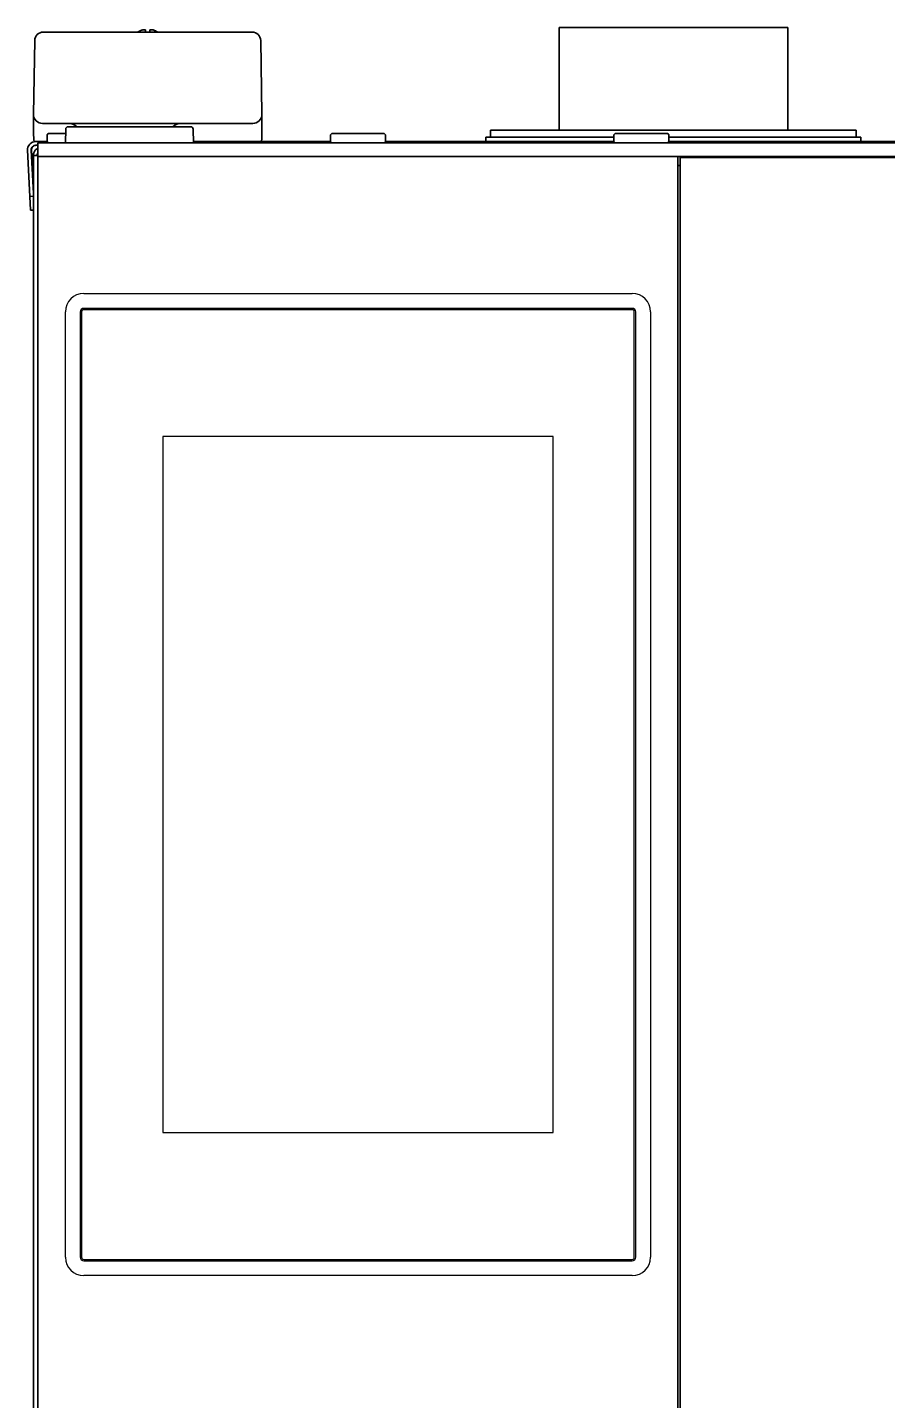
# Model space of a CAD drawing. Extents: x 6336 to 10269, y -393 to 2899.
# Drawn here: x 8426.8 to 8614.9, y 1507.9 to 1808.5 of the extents above; entities that cross this region are included whole.
import ezdxf

# ---------------------------------------------------------------- set-up
doc = ezdxf.new("R2010")
doc.units = 0
doc.header["$LTSCALE"] = 5
doc.layers.add('1', color=7, linetype='CONTINUOUS', true_color=0xffffff)
doc.layers.add('GEOM', color=7, linetype='CONTINUOUS')

msp = doc.modelspace()

# ---------------------------------------------------------------- linework, layer by layer
at = {"layer": '1', "color": 7, "linetype": 'Continuous', "lineweight": 35}
for p, q in [((8430.25, 1807.53), (8435.35, 1807.53)), ((8435.35, 1807.53), (8470.79, 1807.53)), ((8470.79, 1807.53), (8475.89, 1807.53)), ((8568.07, 1808.53), (8543.07, 1808.53)), ((8543.07, 1808.53), (8543.07, 1786.03)), ((8593.07, 1808.53), (8568.07, 1808.53)), ((8593.07, 1786.03), (8593.07, 1808.53)), ((8428.07, 1789.53), (8428.35, 1805.66)), ((8477.79, 1805.66), (8478.07, 1789.53)), ((8428.07, 1789.52), (8428.07, 1789.53)), ((8428.08, 1789.46), (8428.07, 1789.53)), ((8428.07, 1789.49), (8428.07, 1785.53)), ((8428.08, 1789.38), (8428.07, 1789.46)), ((8428.08, 1785.39), (8428.08, 1789.38)), ((8478.07, 1789.53), (8478.07, 1789.52)), ((8478.07, 1789.53), (8478.07, 1789.46)), ((8478.07, 1785.53), (8478.07, 1789.49)), ((8478.07, 1789.49), (8478.07, 1789.49)), ((8478.07, 1789.49), (8478.07, 1789.38)), ((8478.07, 1789.38), (8478.07, 1785.39)), ((8435.07, 1787.53), (8430.07, 1787.53)), ((8471.07, 1787.53), (8435.07, 1787.53)), ((8435.13, 1786.28), (8435.07, 1783.28)), ((8449.07, 1786.78), (8435.63, 1786.78)), ((8462.52, 1786.78), (8449.07, 1786.78)), ((8463.07, 1783.28), (8463.02, 1786.28)), ((8476.07, 1787.53), (8471.07, 1787.53)), ((8528.07, 1786.03), (8608.07, 1786.03)), ((8528.07, 1786.03), (8528.07, 1784.53)), ((8608.07, 1784.53), (8608.07, 1786.03)), ((8428.07, 1785.53), (8428.08, 1785.39)), ((8428.13, 1784.01), (8428.08, 1785.39)), ((8428.57, 1783.53), (8428.67, 1783.53)), ((8428.57, 1782.73), (8429.07, 1782.73)), ((8428.67, 1783.53), (8430.08, 1783.53)), ((8429.07, 1783.28), (8431.07, 1783.28)), ((8429.07, 1783.28), (8429.07, 1780.28)), ((8429.57, 1783.53), (8429.57, 1783.28)), ((8430.08, 1783.53), (8431.07, 1783.53)), ((8431.32, 1785.28), (8431.07, 1785.03)), ((8431.07, 1785.03), (8431.07, 1783.53)), ((8431.07, 1783.53), (8431.32, 1783.28)), ((8431.07, 1783.28), (9175.07, 1783.28)), ((8435.11, 1785.28), (8431.32, 1785.28)), ((8476.07, 1783.53), (8463.07, 1783.53)), ((8476.07, 1783.53), (8477.49, 1783.53)), ((8477.49, 1783.53), (8493.08, 1783.53)), ((8478.07, 1785.39), (8478.02, 1784.01)), ((8478.07, 1785.39), (8478.07, 1785.53)), ((8493.32, 1785.28), (8493.07, 1785.03)), ((8493.07, 1785.03), (8493.07, 1783.53)), ((8493.07, 1783.53), (8493.32, 1783.28)), ((8504.82, 1785.28), (8493.32, 1785.28)), ((8505.07, 1785.03), (8504.82, 1785.28)), ((8504.82, 1783.28), (8505.07, 1783.53)), ((8505.07, 1783.53), (8505.07, 1785.03)), ((8505.08, 1783.53), (8555.07, 1783.53)), ((8527.07, 1784.53), (8555.07, 1784.53)), ((8527.07, 1784.53), (8527.07, 1783.53)), ((8555.32, 1785.28), (8555.07, 1785.03)), ((8555.07, 1785.03), (8555.07, 1783.53)), ((8555.07, 1783.53), (8555.32, 1783.28)), ((8566.82, 1785.28), (8555.32, 1785.28)), ((8567.07, 1785.03), (8566.82, 1785.28)), ((8566.82, 1783.28), (8567.07, 1783.53)), ((8567.07, 1783.53), (8567.07, 1785.03)), ((8567.07, 1784.53), (8609.07, 1784.53)), ((8567.07, 1783.53), (9039.07, 1783.53)), ((8609.07, 1783.53), (8609.07, 1784.53)), ((8427.31, 1771.52), (8426.78, 1781.63)), ((8428.07, 1772.16), (8427.57, 1781.67)), ((8427.63, 1781.67), (8428.07, 1773.19)), ((8428.07, 1374.13), (8428.07, 1780.53)), ((8429.07, 1780.53), (8428.07, 1780.53)), ((8431.07, 1780.28), (8429.07, 1780.28)), ((8429.07, 1780.28), (8429.07, 1780.28)), ((8429.07, 1400.78), (8429.07, 1780.28)), ((8431.07, 1780.28), (8567.07, 1780.28)), ((8567.07, 1780.28), (9039.07, 1780.28)), ((8569.07, 1400.78), (8569.07, 1780.28)), ((8569.57, 1780.03), (8569.57, 1401.03)), ((9036.57, 1780.03), (8569.57, 1780.03)), ((8570.07, 1780.28), (8570.07, 1780.03)), ((8570.55, 1780.03), (8570.55, 1780.28)), ((8570.57, 1780.03), (8570.57, 1780.28)), ((8572.57, 1780.28), (8572.57, 1780.03)), ((8601.57, 1780.03), (8601.57, 1780.28)), ((8604.57, 1780.28), (8604.57, 1780.03)), ((8569.57, 1778.28), (8569.07, 1778.28)), ((8427.31, 1771.52), (8428.07, 1771.56)), ((8427.46, 1768.53), (8427.31, 1771.52)), ((8428.07, 1768.56), (8427.46, 1768.53))]:
    msp.add_line(p, q, dxfattribs=at)
for centre, radius, start, end in [((8430.25, 1805.63), 1.9, 90, 179), ((8475.89, 1805.63), 1.9, 1, 90), ((8430.07, 1789.53), 2, 182, 270), ((8476.07, 1789.53), 2, 270, 358), ((8435.63, 1786.28), 0.5, 90, 179), ((8435.62, 1784.53), 3, 48.59, 90), ((8460.52, 1784.53), 3, 90, 131.41), ((8462.52, 1786.28), 0.5, 1, 90), ((8428.57, 1781.73), 1.8, 90, 183), ((8428.57, 1781.73), 1, 90, 183)]:
    msp.add_arc(centre, radius, start, end, dxfattribs=at)
for centre, major_axis, ratio, start_param, end_param in [((8427.41, 1751.32), (0.67, 38.22), 0.000913, 6.230878, 6.248316), ((8411.61, 2203.58), (-16.46, 414.14), 0.000092, 3.131473, 3.160761), ((8478.74, 1751.33), (-0.67, 38.21), 0.000913, 0.034874, 0.052315), ((8494.63, 2206.27), (16.56, 416.83), 0.000092, 3.122413, 3.157298), ((8428.63, 1781.73), (-0.726, 0.689), 0.998716, -0.810936, 0.810936)]:
    msp.add_ellipse(centre, major_axis=major_axis, ratio=ratio, start_param=start_param, end_param=end_param, dxfattribs=at)
for points, knots in [([(8452.07, 1808.02), (8452.02, 1808.01), (8451.91, 1807.98), (8451.75, 1807.93), (8451.59, 1807.87), (8451.43, 1807.81), (8451.28, 1807.74), (8451.13, 1807.67), (8450.99, 1807.6), (8450.9, 1807.55), (8450.88, 1807.53)], [0, 0, 0, 0, 0.134116, 0.268232, 0.402347, 0.536463, 0.670579, 0.804695, 0.938811, 1, 1, 1, 1]), ([(8452.57, 1807.53), (8452.57, 1807.63), (8452.57, 1807.72), (8452.57, 1807.84), (8452.57, 1807.88), (8452.57, 1807.96), (8452.57, 1807.99), (8452.57, 1808.02)], [0, 0, 0, 0, 0.457375, 0.457375, 0.728688, 0.728688, 1, 1, 1, 1]), ([(8455.28, 1807.53), (8455.1, 1807.63), (8454.93, 1807.72), (8454.64, 1807.84), (8454.53, 1807.88), (8454.3, 1807.96), (8454.19, 1807.99), (8454.07, 1808.02)], [0, 0, 0, 0, 0.457379, 0.457379, 0.728689, 0.728689, 1, 1, 1, 1]), ([(8428.13, 1784.01), (8428.13, 1784), (8428.13, 1783.99), (8428.13, 1783.97), (8428.13, 1783.95), (8428.13, 1783.94)], [0, 0, 0, 0, 0.5, 0.5, 1, 1, 1, 1]), ([(8428.13, 1783.94), (8428.14, 1783.91), (8428.15, 1783.88), (8428.16, 1783.84), (8428.17, 1783.83), (8428.18, 1783.8), (8428.18, 1783.79), (8428.21, 1783.75), (8428.22, 1783.73), (8428.25, 1783.69), (8428.26, 1783.68), (8428.28, 1783.66), (8428.29, 1783.65), (8428.33, 1783.62), (8428.35, 1783.61), (8428.39, 1783.59), (8428.4, 1783.58), (8428.43, 1783.57), (8428.44, 1783.56), (8428.48, 1783.55), (8428.51, 1783.54), (8428.55, 1783.53), (8428.57, 1783.53), (8428.6, 1783.53), (8428.61, 1783.53), (8428.63, 1783.53)], [0, 0, 0, 0, 0.125, 0.125, 0.1875, 0.1875, 0.25, 0.25, 0.375, 0.375, 0.4375, 0.4375, 0.5, 0.5, 0.625, 0.625, 0.6875, 0.6875, 0.75, 0.75, 0.875, 0.875, 0.9375, 0.9375, 1, 1, 1, 1]), ([(8477.52, 1783.53), (8477.53, 1783.53), (8477.55, 1783.53), (8477.58, 1783.53), (8477.59, 1783.53), (8477.64, 1783.54), (8477.66, 1783.55), (8477.7, 1783.56), (8477.72, 1783.57), (8477.75, 1783.58), (8477.76, 1783.59), (8477.8, 1783.61), (8477.82, 1783.62), (8477.85, 1783.65), (8477.86, 1783.66), (8477.88, 1783.68), (8477.89, 1783.69), (8477.92, 1783.73), (8477.94, 1783.75), (8477.96, 1783.79), (8477.97, 1783.8), (8477.98, 1783.83), (8477.99, 1783.84), (8478, 1783.88), (8478.01, 1783.91), (8478.01, 1783.94)], [0, 0, 0, 0, 0.0625, 0.0625, 0.125, 0.125, 0.25, 0.25, 0.3125, 0.3125, 0.375, 0.375, 0.5, 0.5, 0.5625, 0.5625, 0.625, 0.625, 0.75, 0.75, 0.8125, 0.8125, 0.875, 0.875, 1, 1, 1, 1]), ([(8478.01, 1783.94), (8478.02, 1783.95), (8478.02, 1783.97), (8478.02, 1783.99), (8478.02, 1784), (8478.02, 1784.01)], [0, 0, 0, 0, 0.5, 0.5, 1, 1, 1, 1]), ([(8428.07, 1780.53), (8428.07, 1780.64), (8428.08, 1780.76), (8428.13, 1780.99), (8428.16, 1781.11), (8428.25, 1781.32), (8428.31, 1781.43), (8428.44, 1781.62), (8428.52, 1781.72), (8428.68, 1781.88), (8428.77, 1781.96), (8428.93, 1782.06), (8429, 1782.1), (8429.06, 1782.13)], [0, 0, 0, 0, 0.177861, 0.177861, 0.355721, 0.355721, 0.533582, 0.533582, 0.711442, 0.711442, 0.889303, 0.889303, 1, 1, 1, 1]), ([(8429.05, 1781.09), (8429.04, 1781.09), (8429.04, 1781.08), (8429.01, 1781.03), (8428.97, 1780.97), (8428.94, 1780.88), (8428.93, 1780.85), (8428.91, 1780.8), (8428.91, 1780.78), (8428.9, 1780.75), (8428.88, 1780.67), (8428.87, 1780.59), (8428.87, 1780.53)], [0, 0, 0, 0, 0.01615, 0.01615, 0.3441, 0.3441, 0.508075, 0.508075, 0.590063, 0.590063, 0.67205, 1, 1, 1, 1])]:
    msp.add_open_spline(points, degree=3, knots=knots, dxfattribs=at)
for points, degree in [([(8452.57, 1808.02), (8452.55, 1808.03), (8452.5, 1808.03), (8452.42, 1808.04), (8452.35, 1808.04), (8452.28, 1808.04), (8452.21, 1808.04), (8452.14, 1808.03), (8452.1, 1808.02), (8452.07, 1808.02)], 3), ([(8454.07, 1808.02), (8454.05, 1808.02), (8454, 1808.03), (8453.93, 1808.04), (8453.86, 1808.04), (8453.79, 1808.04), (8453.72, 1808.04), (8453.64, 1808.03), (8453.6, 1808.02), (8453.57, 1808.02)], 3), ([(8453.57, 1808.02), (8453.57, 1808.01), (8453.57, 1807.98), (8453.57, 1807.93), (8453.57, 1807.87), (8453.57, 1807.81), (8453.57, 1807.74), (8453.57, 1807.67), (8453.57, 1807.58), (8453.57, 1807.51), (8453.57, 1807.47)], 3), ([(8428.08, 1789.41), (8428.08, 1789.4), (8428.08, 1789.39), (8428.08, 1789.38)], 3), ([(8478.07, 1789.42), (8478.07, 1789.38)], 1)]:
    msp.add_open_spline(points, degree=degree, dxfattribs=at)
at = {"layer": 'GEOM', "color": 7, "linetype": 'Continuous'}
for p, q in [((8439.07, 1750.28), (8559.07, 1750.28)), ((8559.07, 1747.03), (8439.07, 1747.03)), ((8559.07, 1746.73), (8439.07, 1746.73)), ((8435.07, 1539.28), (8435.07, 1746.28)), ((8438.32, 1746.28), (8438.32, 1539.28)), ((8438.62, 1746.28), (8438.62, 1539.28)), ((8559.52, 1539.28), (8559.52, 1746.28)), ((8559.82, 1539.28), (8559.82, 1746.28)), ((8563.07, 1746.28), (8563.07, 1539.28)), ((8456.4, 1718.98), (8456.4, 1566.58)), ((8541.74, 1718.98), (8456.4, 1718.98)), ((8541.74, 1566.58), (8541.74, 1718.98)), ((8456.4, 1566.58), (8541.74, 1566.58)), ((8439.07, 1538.83), (8559.07, 1538.83)), ((8439.07, 1538.53), (8559.07, 1538.53)), ((8559.07, 1535.28), (8439.07, 1535.28))]:
    msp.add_line(p, q, dxfattribs=at)
for centre, radius, start, end in [((8439.07, 1746.28), 4, 90, 180), ((8559.07, 1746.28), 4, 0, 90), ((8439.07, 1746.28), 0.75, 90, 180), ((8439.07, 1746.28), 0.45, 90, 180), ((8559.07, 1746.28), 0.75, 0, 90), ((8559.07, 1746.28), 0.45, 0, 90), ((8439.07, 1539.28), 4, 180, 270), ((8439.07, 1539.28), 0.75, 180, 270), ((8439.07, 1539.28), 0.45, 180, 270), ((8559.07, 1539.28), 4, 270, 0), ((8559.07, 1539.28), 0.75, 270, 0), ((8559.07, 1539.28), 0.45, 270, 0)]:
    msp.add_arc(centre, radius, start, end, dxfattribs=at)

doc.saveas('drawing.dxf')
